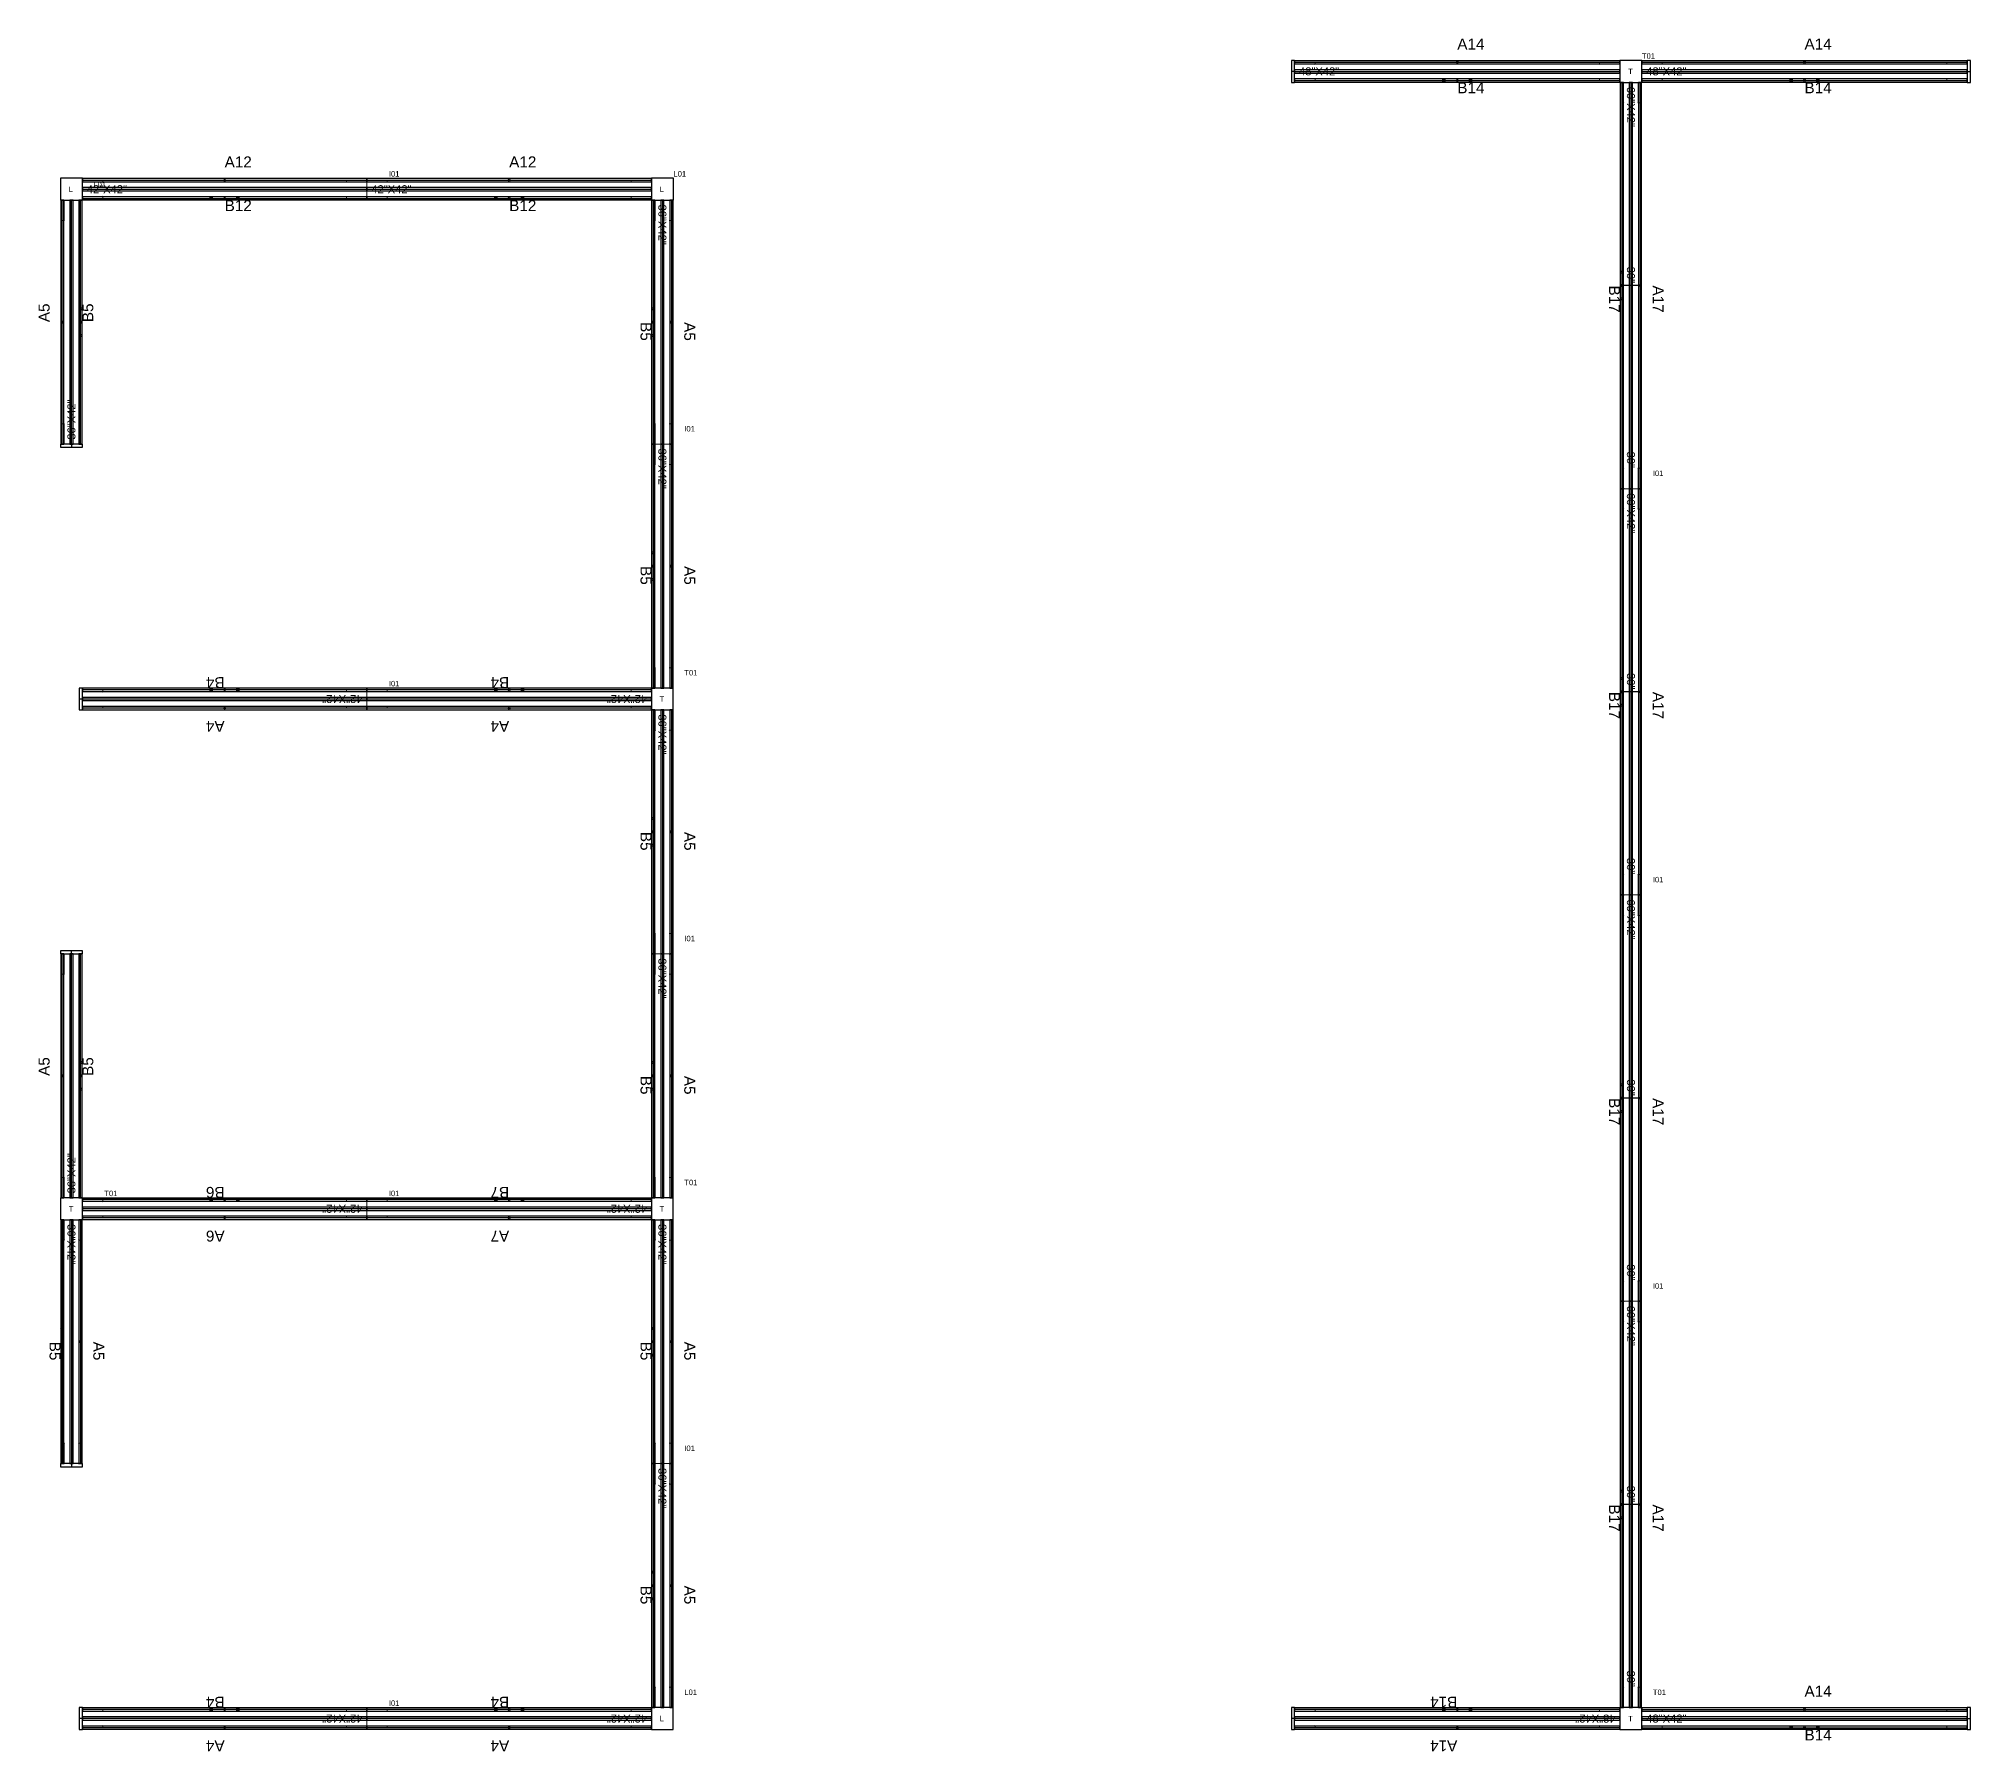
# Model space of a CAD drawing. Header units: millimetres. Extents: x 1390 to 1467.6, y 1790 to 1851.2.
# Drawn here: x 1389.96 to 1397.2, y 1818.21 to 1824.63 of the extents above; entities that cross this region are included whole.
import ezdxf

# ---------------------------------------------------------------- set-up
doc = ezdxf.new("R2010")
doc.units = ezdxf.units.MM
for name, color, linetype in [('DD2D', 7, 'Continuous'), ('DD2D_Geometry', 7, 'Continuous'), ('DDReportes', 7, 'Continuous'), ('Id Unión', 7, 'Continuous')]:
    doc.layers.add(name, color=color, linetype=linetype)
doc.styles.get("Standard").update_dxf_attribs({"font": 'arial.ttf'})

# ---------------------------------------------------------------- blocks, each defined once
blk = doc.blocks.new('DD101036422D')
at = {"color": 1, "linetype": 'Continuous', "lineweight": 0}
for p, q in [((0, -0.0255), (0, 0.0255)), ((0.0017, 0.0275), (0.0218, 0.0275)), ((0.002, 0.0275), (0.0215, 0.0275)), ((0.0747, 0.0275), (0.0215, 0.0275)), ((0.0747, 0.0275), (0.075, 0.0275)), ((0.0765, 0.026), (0.0765, 0.0343)), ((0.8385, 0.0343), (0.0765, 0.0343)), ((0.8385, 0.0343), (0.8385, 0.026)), ((0.8403, 0.0275), (0.84, 0.0275)), ((0.8403, 0.0275), (0.8935, 0.0275)), ((0.9133, 0.0275), (0.8932, 0.0275)), ((0.913, 0.0275), (0.8935, 0.0275)), ((0.915, -0.0255), (0.915, 0.0255)), ((0.025, -0.0275), (0.002, -0.0275)), ((0.025, -0.0275), (0.0747, -0.0275)), ((0.0747, -0.0275), (0.075, -0.0275)), ((0.0765, -0.0343), (0.0765, -0.026)), ((0.8385, -0.0343), (0.0765, -0.0343)), ((0.8385, -0.026), (0.8385, -0.0343)), ((0.8403, -0.0275), (0.84, -0.0275)), ((0.89, -0.0275), (0.8403, -0.0275)), ((0.89, -0.0275), (0.913, -0.0275))]:
    blk.add_line(p, q, dxfattribs=at)
at = {"color": 1}
for p, q in [((0.454, 0.0379), (0.461, 0.0308)), ((0.454, 0.0308), (0.461, 0.0379)), ((0.454, -0.0379), (0.461, -0.0308)), ((0.454, -0.0308), (0.461, -0.0379))]:
    blk.add_line(p, q, dxfattribs=at)
for centre in [(0.4075, -0.0343), (0.5075, -0.0343)]:
    blk.add_circle(centre, 0.005, dxfattribs=at)
at = {"color": 1, "linetype": 'Continuous', "lineweight": 0}
for centre, radius, start, end in [((0.002, 0.0255), 0.00203, 90, 180), ((0.075, 0.026), 0.00151, 10.02098, 90), ((0.075, 0.026), 0.00151, 0, 10.02098), ((0.84, 0.026), 0.00151, 90, 169.97902), ((0.84, 0.026), 0.00151, 169.97902, 180), ((0.84, 0.026), 0.00151, 169.97902, 180), ((0.913, 0.0255), 0.00203, 0, 90), ((0.002, -0.0255), 0.00203, 180, 270), ((0.075, -0.026), 0.00151, 270, 349.97902), ((0.075, -0.026), 0.00151, 349.97902, 0), ((0.84, -0.026), 0.00151, 180, 190.02098), ((0.84, -0.026), 0.00151, 180, 190.02098), ((0.84, -0.026), 0.00151, 190.02098, 270), ((0.913, -0.0255), 0.00203, 270, 0)]:
    blk.add_arc(centre, radius, start, end, dxfattribs=at)
at = {"color": 1}
for p in [(0.4575, 0.0343), (0.4575, -0.0343)]:
    blk.add_point(p, dxfattribs=at)
blk.add_text('36"X42"', height=0.03).set_placement((0.0165, -0.0149))
blk = doc.blocks.new('SPACE_DD10103642')
blk.add_blockref('DD101036422D', (0, 0))
blk = doc.blocks.new('DD101042422D')
at = {"color": 1, "linetype": 'Continuous', "lineweight": 0}
for p, q in [((0, -0.0255), (0, 0.0255)), ((0.0017, 0.0275), (0.0218, 0.0275)), ((0.002, 0.0275), (0.0215, 0.0275)), ((0.0747, 0.0275), (0.0215, 0.0275)), ((0.0747, 0.0275), (0.075, 0.0275)), ((0.0765, 0.026), (0.0765, 0.0343)), ((0.9905, 0.0343), (0.0765, 0.0343)), ((0.9905, 0.0343), (0.9905, 0.026)), ((0.9923, 0.0275), (0.992, 0.0275)), ((0.9923, 0.0275), (1.0455, 0.0275)), ((1.0653, 0.0275), (1.0452, 0.0275)), ((1.065, 0.0275), (1.0455, 0.0275)), ((1.067, -0.0255), (1.067, 0.0255)), ((0.025, -0.0275), (0.002, -0.0275)), ((0.025, -0.0275), (0.0747, -0.0275)), ((0.0747, -0.0275), (0.075, -0.0275)), ((0.0765, -0.0343), (0.0765, -0.026)), ((0.9905, -0.0343), (0.0765, -0.0343)), ((0.9905, -0.026), (0.9905, -0.0343)), ((0.9923, -0.0275), (0.992, -0.0275)), ((1.042, -0.0275), (0.9923, -0.0275)), ((1.042, -0.0275), (1.065, -0.0275))]:
    blk.add_line(p, q, dxfattribs=at)
at = {"color": 1}
for p, q in [((0.53, 0.0379), (0.537, 0.0308)), ((0.53, 0.0308), (0.537, 0.0379)), ((0.53, -0.0379), (0.537, -0.0308)), ((0.53, -0.0308), (0.537, -0.0379))]:
    blk.add_line(p, q, dxfattribs=at)
for centre in [(0.4835, -0.0343), (0.5835, -0.0343)]:
    blk.add_circle(centre, 0.005, dxfattribs=at)
at = {"color": 1, "linetype": 'Continuous', "lineweight": 0}
for centre, radius, start, end in [((0.002, 0.0255), 0.00203, 90, 180), ((0.075, 0.026), 0.00151, 10.02098, 90), ((0.075, 0.026), 0.00151, 0, 10.02098), ((0.992, 0.026), 0.00151, 90, 169.97902), ((0.992, 0.026), 0.00151, 169.97902, 180), ((0.992, 0.026), 0.00151, 169.97902, 180), ((1.065, 0.0255), 0.00203, 0, 90), ((0.002, -0.0255), 0.00203, 180, 270), ((0.075, -0.026), 0.00151, 270, 349.97902), ((0.075, -0.026), 0.00151, 349.97902, 0), ((0.992, -0.026), 0.00151, 180, 190.02098), ((0.992, -0.026), 0.00151, 180, 190.02098), ((0.992, -0.026), 0.00151, 190.02098, 270), ((1.065, -0.0255), 0.00203, 270, 0)]:
    blk.add_arc(centre, radius, start, end, dxfattribs=at)
at = {"color": 1}
for p in [(0.5335, 0.0343), (0.5335, -0.0343)]:
    blk.add_point(p, dxfattribs=at)
blk.add_text('42"X42"', height=0.03).set_placement((0.0165, -0.0149))
blk = doc.blocks.new('SPACE_DD10104242')
blk.add_blockref('DD101042422D', (0, 0))
blk = doc.blocks.new('DD101048422D')
at = {"color": 1, "linetype": 'Continuous', "lineweight": 0}
for p, q in [((0, -0.0255), (0, 0.0255)), ((0.0017, 0.0275), (0.0218, 0.0275)), ((0.002, 0.0275), (0.0215, 0.0275)), ((0.0747, 0.0275), (0.0215, 0.0275)), ((0.0747, 0.0275), (0.075, 0.0275)), ((0.0765, 0.026), (0.0765, 0.0343)), ((1.1435, 0.0343), (0.0765, 0.0343)), ((1.1435, 0.0343), (1.1435, 0.026)), ((1.1453, 0.0275), (1.145, 0.0275)), ((1.1453, 0.0275), (1.1985, 0.0275)), ((1.2183, 0.0275), (1.1982, 0.0275)), ((1.218, 0.0275), (1.1985, 0.0275)), ((1.22, -0.0255), (1.22, 0.0255)), ((0.025, -0.0275), (0.002, -0.0275)), ((0.025, -0.0275), (0.0747, -0.0275)), ((0.0747, -0.0275), (0.075, -0.0275)), ((0.0765, -0.0343), (0.0765, -0.026)), ((1.1435, -0.0343), (0.0765, -0.0343)), ((1.1435, -0.026), (1.1435, -0.0343)), ((1.1453, -0.0275), (1.145, -0.0275)), ((1.195, -0.0275), (1.1453, -0.0275)), ((1.195, -0.0275), (1.218, -0.0275))]:
    blk.add_line(p, q, dxfattribs=at)
at = {"color": 1}
for p, q in [((0.6065, 0.0379), (0.6135, 0.0308)), ((0.6065, 0.0308), (0.6135, 0.0379)), ((0.6065, -0.0379), (0.6135, -0.0308)), ((0.6065, -0.0308), (0.6135, -0.0379))]:
    blk.add_line(p, q, dxfattribs=at)
for centre in [(0.56, -0.0343), (0.66, -0.0343)]:
    blk.add_circle(centre, 0.005, dxfattribs=at)
at = {"color": 1, "linetype": 'Continuous', "lineweight": 0}
for centre, radius, start, end in [((0.002, 0.0255), 0.00203, 90, 180), ((0.075, 0.026), 0.00151, 10.02098, 90), ((0.075, 0.026), 0.00151, 0, 10.02098), ((1.145, 0.026), 0.00151, 90, 169.97902), ((1.145, 0.026), 0.00151, 169.97902, 180), ((1.145, 0.026), 0.00151, 169.97902, 180), ((1.218, 0.0255), 0.00203, 0, 90), ((0.002, -0.0255), 0.00203, 180, 270), ((0.075, -0.026), 0.00151, 270, 349.97902), ((0.075, -0.026), 0.00151, 349.97902, 0), ((1.145, -0.026), 0.00151, 180, 190.02098), ((1.145, -0.026), 0.00151, 180, 190.02098), ((1.145, -0.026), 0.00151, 190.02098, 270), ((1.218, -0.0255), 0.00203, 270, 0)]:
    blk.add_arc(centre, radius, start, end, dxfattribs=at)
at = {"color": 1}
for p in [(0.61, 0.0343), (0.61, -0.0343)]:
    blk.add_point(p, dxfattribs=at)
blk.add_text('48"X42"', height=0.03).set_placement((0.0165, -0.0149))
blk = doc.blocks.new('SPACE_DD10104842')
blk.add_blockref('DD101048422D', (0, 0))
blk = doc.blocks.new('DD101060422D')
at = {"color": 1, "linetype": 'Continuous', "lineweight": 0}
for p, q in [((0, -0.0255), (0, 0.0255)), ((0.0017, 0.0275), (0.0218, 0.0275)), ((0.002, 0.0275), (0.0215, 0.0275)), ((0.0747, 0.0275), (0.0215, 0.0275)), ((0.0747, 0.0275), (0.075, 0.0275)), ((0.0765, 0.026), (0.0765, 0.0343)), ((1.4475, 0.0343), (0.0765, 0.0343)), ((1.4475, 0.0343), (1.4475, 0.026)), ((1.4493, 0.0275), (1.449, 0.0275)), ((1.4493, 0.0275), (1.5025, 0.0275)), ((1.5223, 0.0275), (1.5022, 0.0275)), ((1.522, 0.0275), (1.5025, 0.0275)), ((1.524, -0.0255), (1.524, 0.0255)), ((0.025, -0.0275), (0.002, -0.0275)), ((0.025, -0.0275), (0.0747, -0.0275)), ((0.0747, -0.0275), (0.075, -0.0275)), ((0.0765, -0.0343), (0.0765, -0.026)), ((1.4475, -0.0343), (0.0765, -0.0343)), ((1.4475, -0.026), (1.4475, -0.0343)), ((1.4493, -0.0275), (1.449, -0.0275)), ((1.499, -0.0275), (1.4493, -0.0275)), ((1.499, -0.0275), (1.522, -0.0275))]:
    blk.add_line(p, q, dxfattribs=at)
at = {"color": 1}
for p, q in [((0.7585, 0.0379), (0.7655, 0.0308)), ((0.7585, 0.0308), (0.7655, 0.0379)), ((0.762, 0.0343), (0.762, -0.0343)), ((0.7585, -0.0379), (0.7655, -0.0308)), ((0.7585, -0.0308), (0.7655, -0.0379))]:
    blk.add_line(p, q, dxfattribs=at)
for centre in [(0.712, -0.0343), (0.812, -0.0343)]:
    blk.add_circle(centre, 0.005, dxfattribs=at)
at = {"color": 1, "linetype": 'Continuous', "lineweight": 0}
for centre, radius, start, end in [((0.002, 0.0255), 0.00203, 90, 180), ((0.075, 0.026), 0.00151, 10.02098, 90), ((0.075, 0.026), 0.00151, 0, 10.02098), ((1.449, 0.026), 0.00151, 90, 169.97902), ((1.449, 0.026), 0.00151, 169.97902, 180), ((1.449, 0.026), 0.00151, 169.97902, 180), ((1.522, 0.0255), 0.00203, 0, 90), ((0.002, -0.0255), 0.00203, 180, 270), ((0.075, -0.026), 0.00151, 270, 349.97902), ((0.075, -0.026), 0.00151, 349.97902, 0), ((1.449, -0.026), 0.00151, 180, 190.02098), ((1.449, -0.026), 0.00151, 180, 190.02098), ((1.449, -0.026), 0.00151, 190.02098, 270), ((1.522, -0.0255), 0.00203, 270, 0)]:
    blk.add_arc(centre, radius, start, end, dxfattribs=at)
at = {"color": 1}
for p in [(0.762, 0.0343), (0.762, -0.0343)]:
    blk.add_point(p, dxfattribs=at)
for s, p in [('60"X42"', (0.0165, -0.0149)), ('30"', (0.6916, -0.0149)), ('30"', (1.3849, -0.0149))]:
    blk.add_text(s, height=0.03).set_placement(p)
blk = doc.blocks.new('SPACE_DD10106042')
blk.add_blockref('DD101060422D', (0, 0))
blk = doc.blocks.new('DD3021422D')
for p, q in [((0, 0.041), (0, -0.041)), ((0.012, 0.041), (0, 0.041)), ((0.012, -0.041), (0.012, 0.041)), ((0, -0.041), (0.012, -0.041))]:
    blk.add_line(p, q)
blk = doc.blocks.new('SPACE_DD302142')
blk.add_blockref('DD3021422D', (0, 0))

msp = doc.modelspace()

# ---------------------------------------------------------------- linework, layer by layer
at = {"layer": 'DD2D'}
for p, q in [((1394.667, 1824.5084), (1394.655, 1824.5084)), ((1394.667, 1824.5427), (1395.887, 1824.5427)), ((1394.667, 1824.5084), (1395.887, 1824.5084)), ((1394.667, 1824.5084), (1395.887, 1824.5084)), ((1395.887, 1824.5084), (1395.8871, 1824.5084)), ((1395.969, 1824.5427), (1397.189, 1824.5427)), ((1395.969, 1824.5084), (1397.189, 1824.5084)), ((1395.969, 1824.5084), (1397.189, 1824.5084)), ((1397.189, 1824.5084), (1397.201, 1824.5084)), ((1394.667, 1824.4741), (1395.887, 1824.4741)), ((1395.8937, 1824.4674), (1395.8937, 1822.9434)), ((1395.928, 1824.4674), (1395.928, 1822.9434)), ((1395.928, 1824.4674), (1395.928, 1822.9434)), ((1395.9623, 1824.4674), (1395.9623, 1822.9434)), ((1395.969, 1824.4741), (1397.189, 1824.4741)), ((1390.1212, 1824.1008), (1391.1882, 1824.1008)), ((1390.1212, 1824.0665), (1391.1882, 1824.0665)), ((1390.1212, 1824.0665), (1391.1882, 1824.0665)), ((1391.1882, 1824.1008), (1392.2552, 1824.1008)), ((1391.1882, 1824.0665), (1391.1883, 1824.0665)), ((1391.1882, 1824.0665), (1392.2552, 1824.0665)), ((1391.1882, 1824.0665), (1392.2552, 1824.0665)), ((1392.2552, 1824.0665), (1392.2553, 1824.0665)), ((1390.0459, 1823.1105), (1390.0459, 1824.0255)), ((1390.0802, 1824.0255), (1390.0802, 1824.0256)), ((1390.0802, 1823.1105), (1390.0802, 1824.0255)), ((1390.0802, 1823.1105), (1390.0802, 1824.0255)), ((1390.1145, 1823.1105), (1390.1145, 1824.0255)), ((1390.1212, 1824.0322), (1391.1882, 1824.0322)), ((1391.1882, 1824.0322), (1392.2552, 1824.0322)), ((1392.2619, 1824.0255), (1392.2619, 1823.1105)), ((1392.2962, 1824.0255), (1392.2962, 1823.1105)), ((1392.2962, 1824.0255), (1392.2962, 1823.1105)), ((1392.3305, 1824.0255), (1392.3305, 1823.1105)), ((1390.0802, 1823.1105), (1390.0802, 1823.0985)), ((1392.2619, 1823.1105), (1392.2619, 1822.1955)), ((1392.2962, 1823.1105), (1392.2962, 1823.1104)), ((1392.2962, 1823.1105), (1392.2962, 1822.1955)), ((1392.2962, 1823.1105), (1392.2962, 1822.1955)), ((1392.3305, 1823.1105), (1392.3305, 1822.1955)), ((1395.8937, 1822.9434), (1395.8937, 1821.4194)), ((1395.928, 1822.9434), (1395.928, 1822.9433)), ((1395.928, 1822.9434), (1395.928, 1821.4194)), ((1395.928, 1822.9434), (1395.928, 1821.4194)), ((1395.9623, 1822.9434), (1395.9623, 1821.4194)), ((1391.1882, 1822.1888), (1390.1212, 1822.1888)), ((1392.2552, 1822.1888), (1391.1882, 1822.1888)), ((1392.2962, 1822.1955), (1392.2962, 1822.1954)), ((1390.1212, 1822.1545), (1390.1092, 1822.1545)), ((1391.1882, 1822.1545), (1390.1212, 1822.1545)), ((1391.1882, 1822.1545), (1390.1212, 1822.1545)), ((1391.1882, 1822.1202), (1390.1212, 1822.1202)), ((1391.1882, 1822.1545), (1391.1881, 1822.1545)), ((1392.2552, 1822.1545), (1391.1882, 1822.1545)), ((1392.2552, 1822.1545), (1391.1882, 1822.1545)), ((1392.2552, 1822.1202), (1391.1882, 1822.1202)), ((1392.2619, 1822.1135), (1392.2619, 1821.1985)), ((1392.2962, 1822.1135), (1392.2962, 1821.1985)), ((1392.2962, 1822.1135), (1392.2962, 1821.1985)), ((1392.3305, 1822.1135), (1392.3305, 1821.1985)), ((1395.8937, 1821.4194), (1395.8937, 1819.8954)), ((1395.928, 1821.4194), (1395.928, 1821.4193)), ((1395.928, 1821.4194), (1395.928, 1819.8954)), ((1395.928, 1821.4194), (1395.928, 1819.8954)), ((1395.9623, 1821.4194), (1395.9623, 1819.8954)), ((1390.0459, 1820.2835), (1390.0459, 1821.1985)), ((1390.0802, 1821.1985), (1390.0802, 1821.2105)), ((1390.0802, 1820.2835), (1390.0802, 1821.1985)), ((1390.0802, 1820.2835), (1390.0802, 1821.1985)), ((1390.1145, 1820.2835), (1390.1145, 1821.1985)), ((1392.2619, 1821.1985), (1392.2619, 1820.2835)), ((1392.2962, 1821.1985), (1392.2962, 1821.1984)), ((1392.2962, 1821.1985), (1392.2962, 1820.2835)), ((1392.2962, 1821.1985), (1392.2962, 1820.2835)), ((1392.3305, 1821.1985), (1392.3305, 1820.2835)), ((1390.1212, 1820.2425), (1390.1211, 1820.2425)), ((1391.1882, 1820.2768), (1390.1212, 1820.2768)), ((1391.1882, 1820.2425), (1390.1212, 1820.2425)), ((1391.1882, 1820.2425), (1390.1212, 1820.2425)), ((1391.1882, 1820.2425), (1391.1881, 1820.2425)), ((1392.2552, 1820.2768), (1391.1882, 1820.2768)), ((1392.2552, 1820.2425), (1391.1882, 1820.2425)), ((1392.2552, 1820.2425), (1391.1882, 1820.2425)), ((1392.2962, 1820.2835), (1392.2962, 1820.2834)), ((1390.0459, 1820.2015), (1390.0459, 1819.2865)), ((1390.0802, 1820.2015), (1390.0802, 1819.2865)), ((1390.0802, 1820.2015), (1390.0802, 1819.2865)), ((1390.1145, 1820.2015), (1390.1145, 1819.2865)), ((1391.1882, 1820.2082), (1390.1212, 1820.2082)), ((1392.2552, 1820.2082), (1391.1882, 1820.2082)), ((1392.2619, 1820.2015), (1392.2619, 1819.2865)), ((1392.2962, 1820.2015), (1392.2962, 1819.2865)), ((1392.2962, 1820.2015), (1392.2962, 1819.2865)), ((1392.3305, 1820.2015), (1392.3305, 1819.2865)), ((1395.8937, 1819.8954), (1395.8937, 1818.3714)), ((1395.928, 1819.8954), (1395.928, 1819.8953)), ((1395.928, 1819.8954), (1395.928, 1818.3714)), ((1395.928, 1819.8954), (1395.928, 1818.3714)), ((1395.9623, 1819.8954), (1395.9623, 1818.3714)), ((1390.0802, 1819.2865), (1390.0802, 1819.2745)), ((1392.2619, 1819.2865), (1392.2619, 1818.3715)), ((1392.2962, 1819.2865), (1392.2962, 1819.2864)), ((1392.2962, 1819.2865), (1392.2962, 1818.3715)), ((1392.2962, 1819.2865), (1392.2962, 1818.3715)), ((1392.3305, 1819.2865), (1392.3305, 1818.3715)), ((1391.1882, 1818.3648), (1390.1212, 1818.3648)), ((1392.2552, 1818.3648), (1391.1882, 1818.3648)), ((1392.2962, 1818.3715), (1392.2962, 1818.3714)), ((1395.887, 1818.3647), (1394.667, 1818.3647)), ((1395.928, 1818.3714), (1395.928, 1818.3713)), ((1395.969, 1818.3647), (1397.189, 1818.3647)), ((1390.1212, 1818.3305), (1390.1092, 1818.3305)), ((1391.1882, 1818.3305), (1390.1212, 1818.3305)), ((1391.1882, 1818.3305), (1390.1212, 1818.3305)), ((1391.1882, 1818.2962), (1390.1212, 1818.2962)), ((1391.1882, 1818.3305), (1391.1881, 1818.3305)), ((1392.2552, 1818.3305), (1391.1882, 1818.3305)), ((1392.2552, 1818.3305), (1391.1882, 1818.3305)), ((1392.2552, 1818.2962), (1391.1882, 1818.2962)), ((1394.667, 1818.3304), (1394.655, 1818.3304)), ((1395.887, 1818.3304), (1394.667, 1818.3304)), ((1395.887, 1818.3304), (1394.667, 1818.3304)), ((1395.887, 1818.2961), (1394.667, 1818.2961)), ((1395.969, 1818.3304), (1397.189, 1818.3304)), ((1395.969, 1818.3304), (1397.189, 1818.3304)), ((1395.969, 1818.2961), (1397.189, 1818.2961)), ((1397.189, 1818.3304), (1397.201, 1818.3304))]:
    msp.add_line(p, q, dxfattribs=at)
at = {"layer": 'DD2D_Geometry'}
for points in [[(1394.667, 1824.5367), (1395.887, 1824.5367), (1395.887, 1824.5487), (1394.667, 1824.5487)], [(1394.667, 1824.5024), (1395.887, 1824.5024), (1395.887, 1824.5144), (1394.667, 1824.5144)], [(1395.887, 1824.4674), (1395.9691, 1824.4674), (1395.9691, 1824.5494), (1395.887, 1824.5494)], [(1395.969, 1824.5367), (1397.189, 1824.5367), (1397.189, 1824.5487), (1395.969, 1824.5487)], [(1395.969, 1824.5024), (1397.189, 1824.5024), (1397.189, 1824.5144), (1395.969, 1824.5144)], [(1394.667, 1824.4681), (1395.887, 1824.4681), (1395.887, 1824.4801), (1394.667, 1824.4801)], [(1395.8877, 1824.4674), (1395.8877, 1822.9434), (1395.8997, 1822.9434), (1395.8997, 1824.4674)], [(1395.922, 1824.4674), (1395.922, 1822.9434), (1395.934, 1822.9434), (1395.934, 1824.4674)], [(1395.9563, 1824.4674), (1395.9563, 1822.9434), (1395.9683, 1822.9434), (1395.9683, 1824.4674)], [(1395.969, 1824.4681), (1397.189, 1824.4681), (1397.189, 1824.4801), (1395.969, 1824.4801)], [(1390.1212, 1824.0255), (1390.1212, 1824.1076), (1390.0392, 1824.1076), (1390.0392, 1824.0255)], [(1390.1212, 1824.0948), (1391.1882, 1824.0948), (1391.1882, 1824.1068), (1390.1212, 1824.1068)], [(1390.1212, 1824.0605), (1391.1882, 1824.0605), (1391.1882, 1824.0725), (1390.1212, 1824.0725)], [(1391.1882, 1824.0948), (1392.2552, 1824.0948), (1392.2552, 1824.1068), (1391.1882, 1824.1068)], [(1391.1882, 1824.0605), (1392.2552, 1824.0605), (1392.2552, 1824.0725), (1391.1882, 1824.0725)], [(1391.1882, 1824.0665), (1391.1883, 1824.0665), (1391.1883, 1824.0665), (1391.1882, 1824.0665)], [(1392.2552, 1824.0255), (1392.3373, 1824.0255), (1392.3373, 1824.1075), (1392.2552, 1824.1075)], [(1390.0519, 1823.1105), (1390.0519, 1824.0255), (1390.0399, 1824.0255), (1390.0399, 1823.1105)], [(1390.0862, 1823.1105), (1390.0862, 1824.0255), (1390.0742, 1824.0255), (1390.0742, 1823.1105)], [(1390.1205, 1823.1105), (1390.1205, 1824.0255), (1390.1085, 1824.0255), (1390.1085, 1823.1105)], [(1390.1212, 1824.0262), (1391.1882, 1824.0262), (1391.1882, 1824.0382), (1390.1212, 1824.0382)], [(1391.1882, 1824.0262), (1392.2552, 1824.0262), (1392.2552, 1824.0382), (1391.1882, 1824.0382)], [(1392.2559, 1824.0255), (1392.2559, 1823.1105), (1392.2679, 1823.1105), (1392.2679, 1824.0255)], [(1392.2902, 1824.0255), (1392.2902, 1823.1105), (1392.3022, 1823.1105), (1392.3022, 1824.0255)], [(1392.3245, 1824.0255), (1392.3245, 1823.1105), (1392.3365, 1823.1105), (1392.3365, 1824.0255)], [(1392.2559, 1823.1105), (1392.2559, 1822.1955), (1392.2679, 1822.1955), (1392.2679, 1823.1105)], [(1392.2902, 1823.1105), (1392.2902, 1822.1955), (1392.3022, 1822.1955), (1392.3022, 1823.1105)], [(1392.2962, 1823.1104), (1392.2962, 1823.1104), (1392.2962, 1823.1105), (1392.2962, 1823.1105)], [(1392.3245, 1823.1105), (1392.3245, 1822.1955), (1392.3365, 1822.1955), (1392.3365, 1823.1105)], [(1395.8877, 1822.9434), (1395.8877, 1821.4194), (1395.8997, 1821.4194), (1395.8997, 1822.9434)], [(1395.922, 1822.9434), (1395.922, 1821.4194), (1395.934, 1821.4194), (1395.934, 1822.9434)], [(1395.928, 1822.9433), (1395.928, 1822.9433), (1395.928, 1822.9434), (1395.928, 1822.9434)], [(1395.9563, 1822.9434), (1395.9563, 1821.4194), (1395.9683, 1821.4194), (1395.9683, 1822.9434)], [(1391.1882, 1822.1948), (1390.1212, 1822.1948), (1390.1212, 1822.1828), (1391.1882, 1822.1828)], [(1392.2552, 1822.1948), (1391.1882, 1822.1948), (1391.1882, 1822.1828), (1392.2552, 1822.1828)], [(1392.2552, 1822.1955), (1392.2552, 1822.1134), (1392.3372, 1822.1134), (1392.3372, 1822.1955)], [(1391.1882, 1822.1605), (1390.1212, 1822.1605), (1390.1212, 1822.1485), (1391.1882, 1822.1485)], [(1391.1882, 1822.1262), (1390.1212, 1822.1262), (1390.1212, 1822.1142), (1391.1882, 1822.1142)], [(1391.1881, 1822.1545), (1391.1882, 1822.1545), (1391.1882, 1822.1545), (1391.1881, 1822.1545)], [(1392.2552, 1822.1605), (1391.1882, 1822.1605), (1391.1882, 1822.1485), (1392.2552, 1822.1485)], [(1392.2552, 1822.1262), (1391.1882, 1822.1262), (1391.1882, 1822.1142), (1392.2552, 1822.1142)], [(1392.2559, 1822.1135), (1392.2559, 1821.1985), (1392.2679, 1821.1985), (1392.2679, 1822.1135)], [(1392.2902, 1822.1135), (1392.2902, 1821.1985), (1392.3022, 1821.1985), (1392.3022, 1822.1135)], [(1392.3245, 1822.1135), (1392.3245, 1821.1985), (1392.3365, 1821.1985), (1392.3365, 1822.1135)], [(1395.8877, 1821.4194), (1395.8877, 1819.8954), (1395.8997, 1819.8954), (1395.8997, 1821.4194)], [(1395.922, 1821.4194), (1395.922, 1819.8954), (1395.934, 1819.8954), (1395.934, 1821.4194)], [(1395.928, 1821.4193), (1395.928, 1821.4193), (1395.928, 1821.4194), (1395.928, 1821.4194)], [(1395.9563, 1821.4194), (1395.9563, 1819.8954), (1395.9683, 1819.8954), (1395.9683, 1821.4194)], [(1390.0519, 1820.2835), (1390.0519, 1821.1985), (1390.0399, 1821.1985), (1390.0399, 1820.2835)], [(1390.0862, 1820.2835), (1390.0862, 1821.1985), (1390.0742, 1821.1985), (1390.0742, 1820.2835)], [(1390.1205, 1820.2835), (1390.1205, 1821.1985), (1390.1085, 1821.1985), (1390.1085, 1820.2835)], [(1392.2559, 1821.1985), (1392.2559, 1820.2835), (1392.2679, 1820.2835), (1392.2679, 1821.1985)], [(1392.2902, 1821.1985), (1392.2902, 1820.2835), (1392.3022, 1820.2835), (1392.3022, 1821.1985)], [(1392.2962, 1821.1984), (1392.2962, 1821.1984), (1392.2962, 1821.1985), (1392.2962, 1821.1985)], [(1392.3245, 1821.1985), (1392.3245, 1820.2835), (1392.3365, 1820.2835), (1392.3365, 1821.1985)], [(1390.1212, 1820.2835), (1390.0391, 1820.2835), (1390.0391, 1820.2015), (1390.1212, 1820.2015)], [(1391.1882, 1820.2828), (1390.1212, 1820.2828), (1390.1212, 1820.2708), (1391.1882, 1820.2708)], [(1391.1882, 1820.2485), (1390.1212, 1820.2485), (1390.1212, 1820.2365), (1391.1882, 1820.2365)], [(1391.1881, 1820.2425), (1391.1882, 1820.2425), (1391.1882, 1820.2425), (1391.1881, 1820.2425)], [(1392.2552, 1820.2828), (1391.1882, 1820.2828), (1391.1882, 1820.2708), (1392.2552, 1820.2708)], [(1392.2552, 1820.2485), (1391.1882, 1820.2485), (1391.1882, 1820.2365), (1392.2552, 1820.2365)], [(1392.2552, 1820.2835), (1392.2552, 1820.2014), (1392.3372, 1820.2014), (1392.3372, 1820.2835)], [(1390.0399, 1820.2015), (1390.0399, 1819.2865), (1390.0519, 1819.2865), (1390.0519, 1820.2015)], [(1390.0742, 1820.2015), (1390.0742, 1819.2865), (1390.0862, 1819.2865), (1390.0862, 1820.2015)], [(1390.1085, 1820.2015), (1390.1085, 1819.2865), (1390.1205, 1819.2865), (1390.1205, 1820.2015)], [(1391.1882, 1820.2142), (1390.1212, 1820.2142), (1390.1212, 1820.2022), (1391.1882, 1820.2022)], [(1392.2552, 1820.2142), (1391.1882, 1820.2142), (1391.1882, 1820.2022), (1392.2552, 1820.2022)], [(1392.2559, 1820.2015), (1392.2559, 1819.2865), (1392.2679, 1819.2865), (1392.2679, 1820.2015)], [(1392.2902, 1820.2015), (1392.2902, 1819.2865), (1392.3022, 1819.2865), (1392.3022, 1820.2015)], [(1392.3245, 1820.2015), (1392.3245, 1819.2865), (1392.3365, 1819.2865), (1392.3365, 1820.2015)], [(1395.8877, 1819.8954), (1395.8877, 1818.3714), (1395.8997, 1818.3714), (1395.8997, 1819.8954)], [(1395.922, 1819.8954), (1395.922, 1818.3714), (1395.934, 1818.3714), (1395.934, 1819.8954)], [(1395.928, 1819.8953), (1395.928, 1819.8953), (1395.928, 1819.8954), (1395.928, 1819.8954)], [(1395.9563, 1819.8954), (1395.9563, 1818.3714), (1395.9683, 1818.3714), (1395.9683, 1819.8954)], [(1392.2559, 1819.2865), (1392.2559, 1818.3715), (1392.2679, 1818.3715), (1392.2679, 1819.2865)], [(1392.2902, 1819.2865), (1392.2902, 1818.3715), (1392.3022, 1818.3715), (1392.3022, 1819.2865)], [(1392.2962, 1819.2864), (1392.2962, 1819.2864), (1392.2962, 1819.2865), (1392.2962, 1819.2865)], [(1392.3245, 1819.2865), (1392.3245, 1818.3715), (1392.3365, 1818.3715), (1392.3365, 1819.2865)], [(1391.1882, 1818.3708), (1390.1212, 1818.3708), (1390.1212, 1818.3588), (1391.1882, 1818.3588)], [(1391.1882, 1818.3365), (1390.1212, 1818.3365), (1390.1212, 1818.3245), (1391.1882, 1818.3245)], [(1392.2552, 1818.3708), (1391.1882, 1818.3708), (1391.1882, 1818.3588), (1392.2552, 1818.3588)], [(1392.2552, 1818.3365), (1391.1882, 1818.3365), (1391.1882, 1818.3245), (1392.2552, 1818.3245)], [(1392.2552, 1818.3715), (1392.2552, 1818.2894), (1392.3372, 1818.2894), (1392.3372, 1818.3715)], [(1395.887, 1818.3707), (1394.667, 1818.3707), (1394.667, 1818.3587), (1395.887, 1818.3587)], [(1395.887, 1818.3364), (1394.667, 1818.3364), (1394.667, 1818.3244), (1395.887, 1818.3244)], [(1395.887, 1818.3714), (1395.887, 1818.2893), (1395.969, 1818.2893), (1395.969, 1818.3714)], [(1395.969, 1818.3587), (1397.189, 1818.3587), (1397.189, 1818.3707), (1395.969, 1818.3707)], [(1395.969, 1818.3244), (1397.189, 1818.3244), (1397.189, 1818.3364), (1395.969, 1818.3364)], [(1391.1882, 1818.3022), (1390.1212, 1818.3022), (1390.1212, 1818.2902), (1391.1882, 1818.2902)], [(1391.1881, 1818.3305), (1391.1882, 1818.3305), (1391.1882, 1818.3305), (1391.1881, 1818.3305)], [(1392.2552, 1818.3022), (1391.1882, 1818.3022), (1391.1882, 1818.2902), (1392.2552, 1818.2902)], [(1395.887, 1818.3021), (1394.667, 1818.3021), (1394.667, 1818.2901), (1395.887, 1818.2901)], [(1395.969, 1818.2901), (1397.189, 1818.2901), (1397.189, 1818.3021), (1395.969, 1818.3021)]]:
    msp.add_lwpolyline(points, close=True, dxfattribs=at)

# ---------------------------------------------------------------- block references
for name, p, rotation in [('SPACE_DD302142', (1394.667, 1824.5084), 180), ('SPACE_DD10106042', (1395.928, 1824.4674), 270), ('SPACE_DD10103642', (1390.0802, 1823.1105), 90), ('SPACE_DD10103642', (1392.2962, 1824.0255), 270), ('SPACE_DD302142', (1390.0802, 1823.1105), 270), ('SPACE_DD10103642', (1392.2962, 1823.1105), 270), ('SPACE_DD10106042', (1395.928, 1822.9434), 270), ('SPACE_DD302142', (1390.1212, 1822.1545), 180), ('SPACE_DD10104242', (1391.1882, 1822.1545), 180), ('SPACE_DD10104242', (1392.2552, 1822.1545), 180), ('SPACE_DD10103642', (1392.2962, 1822.1135), 270), ('SPACE_DD10106042', (1395.928, 1821.4194), 270), ('SPACE_DD302142', (1390.0802, 1821.1985), 90), ('SPACE_DD10103642', (1390.0802, 1820.2835), 90), ('SPACE_DD10103642', (1392.2962, 1821.1985), 270), ('SPACE_DD10104242', (1391.1882, 1820.2425), 180), ('SPACE_DD10104242', (1392.2552, 1820.2425), 180), ('SPACE_DD10103642', (1390.0802, 1820.2015), 270), ('SPACE_DD10103642', (1392.2962, 1820.2015), 270), ('SPACE_DD10106042', (1395.928, 1819.8954), 270), ('SPACE_DD302142', (1390.0802, 1819.2865), 270), ('SPACE_DD10103642', (1392.2962, 1819.2865), 270), ('SPACE_DD302142', (1390.1212, 1818.3305), 180), ('SPACE_DD10104242', (1391.1882, 1818.3305), 180), ('SPACE_DD10104242', (1392.2552, 1818.3305), 180), ('SPACE_DD302142', (1394.667, 1818.3304), 180), ('SPACE_DD10104842', (1395.887, 1818.3304), 180)]:
    msp.add_blockref(name, p, dxfattribs=dict(at, rotation=rotation))
for name, p in [('SPACE_DD10104842', (1394.667, 1824.5084)), ('SPACE_DD10104842', (1395.969, 1824.5084)), ('SPACE_DD302142', (1397.189, 1824.5084)), ('SPACE_DD10104242', (1390.1212, 1824.0665)), ('SPACE_DD10104242', (1391.1882, 1824.0665)), ('SPACE_DD10104842', (1395.969, 1818.3304)), ('SPACE_DD302142', (1397.189, 1818.3304))]:
    msp.add_blockref(name, p, dxfattribs=at)

# ---------------------------------------------------------------- texts
for s, p in [('T', (1395.9178, 1824.4981)), ('L', (1390.07, 1824.0562)), ('L', (1392.286, 1824.0562)), ('T', (1392.286, 1822.1442)), ('T', (1390.07, 1820.2322)), ('T', (1392.286, 1820.2322)), ('L', (1392.286, 1818.3202)), ('T', (1395.9178, 1818.3201))]:
    msp.add_text(s, height=0.0205, dxfattribs=at).set_placement(p)
at = {"layer": 'DDReportes'}
for s, p in [('A14', (1395.277, 1824.5904)), ('A14', (1396.579, 1824.5904)), ('B14', (1395.277, 1824.4264)), ('B14', (1396.579, 1824.4264)), ('A12', (1390.6547, 1824.1485)), ('A12', (1391.7217, 1824.1485)), ('B12', (1390.6547, 1823.9845)), ('B12', (1391.7217, 1823.9845)), ('A14', (1396.579, 1818.4124)), ('B14', (1396.579, 1818.2484))]:
    msp.add_text(s, height=0.041, dxfattribs=at).set_placement(p)
for s, rotation, p in [('B17', 270, (1395.846, 1823.7054)), ('A17', 270, (1396.01, 1823.7054)), ('A5', 90, (1389.9982, 1823.568)), ('B5', 90, (1390.1622, 1823.568)), ('B5', 270, (1392.2142, 1823.568)), ('A5', 270, (1392.3782, 1823.568)), ('B5', 270, (1392.2142, 1822.653)), ('A5', 270, (1392.3782, 1822.653)), ('B4', 180, (1390.6547, 1822.2365)), ('B4', 180, (1391.7217, 1822.2365)), ('B17', 270, (1395.846, 1822.1814)), ('A17', 270, (1396.01, 1822.1814)), ('A4', 180, (1390.6547, 1822.0725)), ('A4', 180, (1391.7217, 1822.0725)), ('B5', 270, (1392.2142, 1821.656)), ('A5', 270, (1392.3782, 1821.656)), ('A5', 90, (1389.9982, 1820.741)), ('B5', 90, (1390.1622, 1820.741)), ('B5', 270, (1392.2142, 1820.741)), ('A5', 270, (1392.3782, 1820.741)), ('B17', 270, (1395.846, 1820.6574)), ('A17', 270, (1396.01, 1820.6574)), ('B6', 180, (1390.6547, 1820.3245)), ('B7', 180, (1391.7217, 1820.3245)), ('A6', 180, (1390.6547, 1820.1605)), ('A7', 180, (1391.7217, 1820.1605)), ('B5', 270, (1389.9982, 1819.744)), ('A5', 270, (1390.1622, 1819.744)), ('B5', 270, (1392.2142, 1819.744)), ('A5', 270, (1392.3782, 1819.744)), ('A17', 270, (1396.01, 1819.1334)), ('B17', 270, (1395.846, 1819.1334)), ('B5', 270, (1392.2142, 1818.829)), ('A5', 270, (1392.3782, 1818.829)), ('B4', 180, (1390.6547, 1818.4125)), ('B4', 180, (1391.7217, 1818.4125)), ('B14', 180, (1395.277, 1818.4124)), ('A4', 180, (1390.6547, 1818.2485)), ('A4', 180, (1391.7217, 1818.2485)), ('A14', 180, (1395.277, 1818.2484))]:
    msp.add_text(s, height=0.041, rotation=rotation, dxfattribs=at).set_placement(p)
at = {"layer": 'Id Unión'}
for s, p in [('T01', (1395.9693, 1824.5559)), ('I01', (1391.2706, 1824.114)), ('L01', (1392.3376, 1824.114)), ('L01', (1390.1625, 1824.073)), ('I01', (1392.3785, 1823.1579)), ('I01', (1396.0103, 1822.9908)), ('T01', (1392.3785, 1822.2429)), ('I01', (1391.2705, 1822.202)), ('I01', (1396.0103, 1821.4668)), ('I01', (1392.3785, 1821.2459)), ('T01', (1390.2035, 1820.29)), ('I01', (1391.2705, 1820.29)), ('T01', (1392.3785, 1820.3309)), ('I01', (1396.0103, 1819.9428)), ('I01', (1392.3785, 1819.3339)), ('L01', (1392.3785, 1818.4189)), ('T01', (1396.0103, 1818.4188)), ('I01', (1391.2705, 1818.378))]:
    msp.add_text(s, height=0.0205, dxfattribs=at).set_placement(p)

doc.saveas('drawing.dxf')
